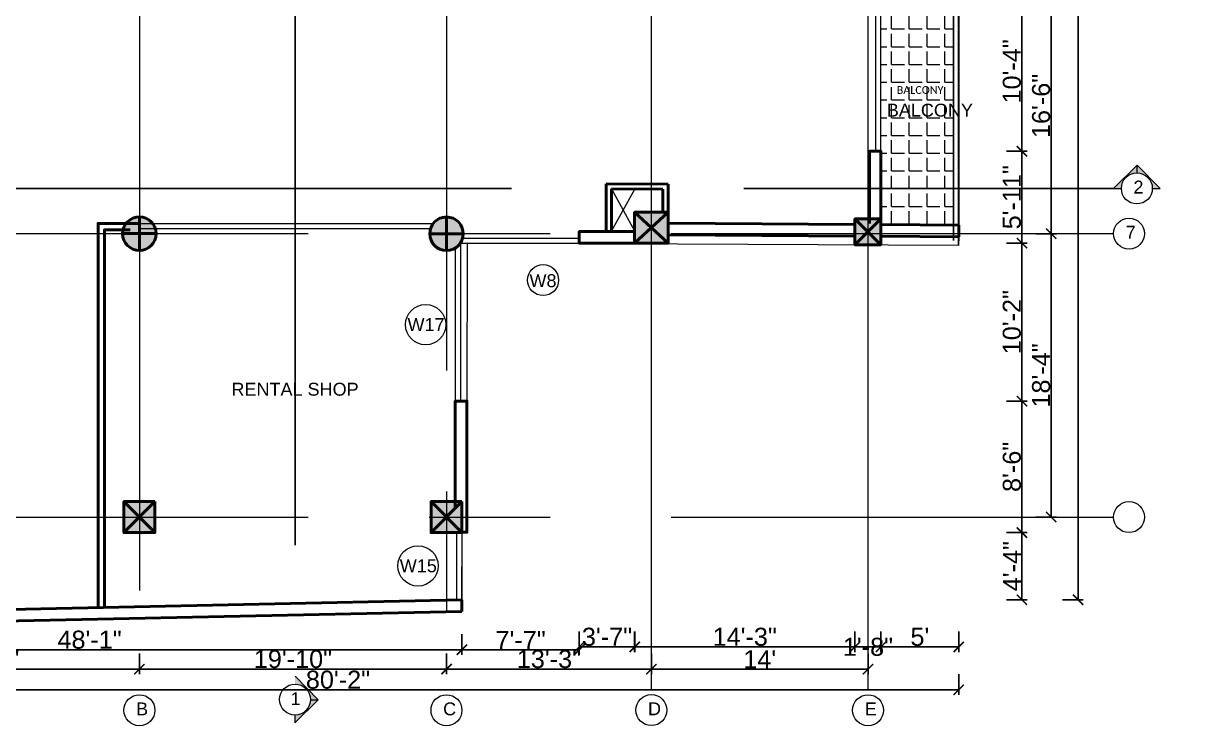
# Model space of a CAD drawing. Header units: inches. Extents: x 0 to 179512, y -43395 to -31716.
# Drawn here: x 169910 to 170812, y -38476 to -37932 of the extents above; entities that cross this region are included whole.
import ezdxf

# ---------------------------------------------------------------- set-up
doc = ezdxf.new("R2010")
doc.units = ezdxf.units.IN
doc.header["$LTSCALE"] = 10
doc.header["$MEASUREMENT"] = 0
for name, pattern in [('ACAD_ISO04W100', [30, 24, -3, 0, -3]), ('CENTER2', [1.125, 0.75, -0.125, 0.125, -0.125]), ('DASHED', [0.75, 0.5, -0.25])]:
    doc.linetypes.add(name, pattern=pattern)
doc.layers.get('Defpoints').update_dxf_attribs({"color": 215})
doc.layers.add('Balcony base', color=70, linetype='Continuous')
for name, color, linetype, lineweight in [('colum', 2, 'Continuous', 40), ('door', 4, 'Continuous', 25), ('DUCT', 6, 'Continuous', 40), ('Grid name', 4, 'Continuous', 0), ('hatch', 95, 'Continuous', 0), ('NEW LETTERING', 3, 'Continuous', 0), ('OL_AR_Center line', 253, 'CENTER2', 13), ('OL_AR_SYMBOL', 1, 'Continuous', 5), ('OL_AR_Text', 140, 'Continuous', 5), ('OL_AR_WALL', 255, 'Continuous', 40), ('section cut', 7, 'ACAD_ISO04W100', 25), ('window', 6, 'Continuous', 9)]:
    doc.layers.add(name, color=color, linetype=linetype, lineweight=lineweight)
doc.styles.add('1-16 Annotative Text', font='calibri.ttf', dxfattribs={"height": 0.0625})
doc.styles.add('arial', font='arial.ttf')
doc.styles.get("Standard").update_dxf_attribs({"font": 'arial.ttf'})
doc.dimstyles.new('1-16 Annotative Dimension', dxfattribs={"dimtxt": 0.0625, "dimasz": 0.0625, "dimexe": 0.125, "dimexo": 0, "dimgap": 0.03125, "dimtad": 1, "dimdec": 0, "dimzin": 0, "dimdsep": 46, "dimlunit": 4, "dimtxsty": '1-16 Annotative Text', "dimblk": 'ARCHTICK', "dimcen": 0.09, "dimdle": 0.125, "dimadec": 0, "dimazin": 0, "dimtfac": 1, "dimtdec": 0, "dimtix": 1, "dimtofl": 0, "dimtmove": 2, "dimatfit": 3, "dimfxl": 0.125, "dimfxlon": 1, "dimtolj": 1, "dimtzin": 0, "dimarcsym": 1})
doc.dimstyles.new('Dim_OLA', dxfattribs={"dimscale": 2, "dimtxt": 7, "dimasz": 4, "dimexe": 2, "dimexo": 0.5, "dimgap": 0.3, "dimtad": 1, "dimdec": 0, "dimzin": 0, "dimdsep": 46, "dimlunit": 3, "dimtxsty": 'arial', "dimblk": 'ARCHTICK', "dimcen": 0.05, "dimadec": 0, "dimazin": 0, "dimtfac": 1, "dimtdec": 0, "dimtix": 1, "dimtmove": 2, "dimatfit": 3, "dimldrblk": 'DOT', "dimfxl": 6, "dimfxlon": 1, "dimtolj": 1, "dimtzin": 0, "dimarcsym": 0})

# ---------------------------------------------------------------- blocks, each defined once
blk = doc.blocks.new('_ArchTick')
at = {"color": 0, "linetype": 'ByBlock', "const_width": 0.15}
blk.add_lwpolyline([(-0.5, -0.5), (0.5, 0.5)], dxfattribs=at)
blk = doc.blocks.new('*D434')
at = {"layer": 'Defpoints', "color": 0, "transparency": 16777216}
for p in [(170237.62, -38094.97), (170706.22, -38094.97), (170237.62, -38314.57)]:
    blk.add_point(p, dxfattribs=at)
at = {"layer": 'OL_AR_Text', "color": 0, "lineweight": -2, "transparency": 16777216}
for p, q in [((170694.22, -38094.97), (170710.22, -38094.97)), ((170706.22, -38314.57), (170706.22, -38094.97)), ((170694.22, -38314.57), (170710.22, -38314.57))]:
    blk.add_line(p, q, dxfattribs=at)
at = {"layer": 'OL_AR_Text', "color": 0, "lineweight": -2, "transparency": 16777216, "xscale": 8, "yscale": 8, "zscale": 8}
for p, rotation in [((170706.22, -38094.97), 90), ((170706.22, -38314.57), 270)]:
    blk.add_blockref('_ArchTick', p, dxfattribs=dict(at, rotation=rotation))
at = {"layer": 'OL_AR_Text', "color": 0, "transparency": 16777216, "insert": (170698.47, -38204.77), "char_height": 14, "attachment_point": 5, "rotation": 90, "style": 'arial'}
blk.add_mtext('\\A1;18\'-4"', dxfattribs=at)
blk = doc.blocks.new('_Dot')
at = {"color": 0, "linetype": 'ByBlock', "lineweight": -2}
blk.add_line((-0.5, 0), (-1, 0), dxfattribs=at)
at = {"color": 0, "linetype": 'ByBlock', "const_width": 0.5}
blk.add_lwpolyline([(-0.25, 0, 1), (0.25, 0, 1)], format="xyb", close=True, dxfattribs=at)
blk = doc.blocks.new('*D435')
at = {"layer": 'Defpoints', "color": 0, "transparency": 16777216}
for p in [(170564.3, -37896.79), (170706.22, -37896.79), (170237.62, -38094.97)]:
    blk.add_point(p, dxfattribs=at)
at = {"layer": 'OL_AR_Text', "color": 0, "lineweight": -2, "transparency": 16777216}
for p, q in [((170694.22, -37896.79), (170710.22, -37896.79)), ((170706.22, -38094.97), (170706.22, -37896.79)), ((170694.22, -38094.97), (170710.22, -38094.97))]:
    blk.add_line(p, q, dxfattribs=at)
at = {"layer": 'OL_AR_Text', "color": 0, "lineweight": -2, "transparency": 16777216, "xscale": 8, "yscale": 8, "zscale": 8}
for p, rotation in [((170706.22, -37896.79), 90), ((170706.22, -38094.97), 270)]:
    blk.add_blockref('_ArchTick', p, dxfattribs=dict(at, rotation=rotation))
at = {"layer": 'OL_AR_Text', "color": 0, "transparency": 16777216, "insert": (170698.47, -37995.88), "char_height": 14, "attachment_point": 5, "rotation": 90, "style": 'arial'}
blk.add_mtext('\\A1;16\'-6"', dxfattribs=at)
blk = doc.blocks.new('*D446')
at = {"layer": 'Defpoints', "color": 0, "transparency": 16777216}
for p in [(169763.77, -38314.57), (169999.66, -38314.5), (169999.66, -38432.41)]:
    blk.add_point(p, dxfattribs=at)
at = {"layer": 'OL_AR_Text', "color": 0, "lineweight": -2, "transparency": 16777216}
for p, q in [((169763.77, -38420.41), (169763.77, -38436.41)), ((169999.66, -38420.41), (169999.66, -38436.41)), ((169763.77, -38432.41), (169999.66, -38432.41))]:
    blk.add_line(p, q, dxfattribs=at)
at = {"layer": 'OL_AR_Text', "color": 0, "lineweight": -2, "transparency": 16777216, "xscale": 8, "yscale": 8, "zscale": 8, "rotation": 180}
blk.add_blockref('_ArchTick', (169763.77, -38432.41), dxfattribs=at)
at = {"layer": 'OL_AR_Text', "color": 0, "lineweight": -2, "transparency": 16777216, "xscale": 8, "yscale": 8, "zscale": 8}
blk.add_blockref('_ArchTick', (169999.66, -38432.41), dxfattribs=at)
at = {"layer": 'OL_AR_Text', "color": 0, "transparency": 16777216, "insert": (169881.71, -38424.66), "char_height": 14, "attachment_point": 5, "style": 'arial'}
blk.add_mtext('\\A1;19\'-8"', dxfattribs=at)
blk = doc.blocks.new('*D447')
at = {"layer": 'Defpoints', "color": 0, "transparency": 16777216}
for p in [(169999.66, -38314.5), (170237.62, -38314.57), (170237.62, -38432.41)]:
    blk.add_point(p, dxfattribs=at)
at = {"layer": 'OL_AR_Text', "color": 0, "lineweight": -2, "transparency": 16777216}
for p, q in [((169999.66, -38420.41), (169999.66, -38436.41)), ((170237.62, -38420.41), (170237.62, -38436.41)), ((169999.66, -38432.41), (170237.62, -38432.41))]:
    blk.add_line(p, q, dxfattribs=at)
at = {"layer": 'OL_AR_Text', "color": 0, "lineweight": -2, "transparency": 16777216, "xscale": 8, "yscale": 8, "zscale": 8, "rotation": 180}
blk.add_blockref('_ArchTick', (169999.66, -38432.41), dxfattribs=at)
at = {"layer": 'OL_AR_Text', "color": 0, "lineweight": -2, "transparency": 16777216, "xscale": 8, "yscale": 8, "zscale": 8}
blk.add_blockref('_ArchTick', (170237.62, -38432.41), dxfattribs=at)
at = {"layer": 'OL_AR_Text', "color": 0, "transparency": 16777216, "insert": (170118.64, -38424.66), "char_height": 14, "attachment_point": 5, "style": 'arial'}
blk.add_mtext('\\A1;19\'-10"', dxfattribs=at)
blk = doc.blocks.new('*D448')
at = {"layer": 'Defpoints', "color": 0, "transparency": 16777216}
for p in [(170396.39, -38090.34), (170237.62, -38314.57), (170396.39, -38432.41)]:
    blk.add_point(p, dxfattribs=at)
at = {"layer": 'OL_AR_Text', "color": 0, "lineweight": -2, "transparency": 16777216}
for p, q in [((170237.62, -38420.41), (170237.62, -38436.41)), ((170396.39, -38420.41), (170396.39, -38436.41)), ((170237.62, -38432.41), (170396.39, -38432.41))]:
    blk.add_line(p, q, dxfattribs=at)
at = {"layer": 'OL_AR_Text', "color": 0, "lineweight": -2, "transparency": 16777216, "xscale": 8, "yscale": 8, "zscale": 8, "rotation": 180}
blk.add_blockref('_ArchTick', (170237.62, -38432.41), dxfattribs=at)
at = {"layer": 'OL_AR_Text', "color": 0, "lineweight": -2, "transparency": 16777216, "xscale": 8, "yscale": 8, "zscale": 8}
blk.add_blockref('_ArchTick', (170396.39, -38432.41), dxfattribs=at)
at = {"layer": 'OL_AR_Text', "color": 0, "transparency": 16777216, "insert": (170317, -38424.65), "char_height": 14, "attachment_point": 5, "style": 'arial'}
blk.add_mtext('\\A1;13\'-3"', dxfattribs=at)
blk = doc.blocks.new('*D449')
at = {"layer": 'Defpoints', "color": 0, "transparency": 16777216}
for p in [(170396.39, -38090.34), (170564.3, -38093.68), (170564.3, -38432.41)]:
    blk.add_point(p, dxfattribs=at)
at = {"layer": 'OL_AR_Text', "color": 0, "lineweight": -2, "transparency": 16777216}
for p, q in [((170396.39, -38420.41), (170396.39, -38436.41)), ((170564.3, -38420.41), (170564.3, -38436.41)), ((170396.39, -38432.41), (170564.3, -38432.41))]:
    blk.add_line(p, q, dxfattribs=at)
at = {"layer": 'OL_AR_Text', "color": 0, "lineweight": -2, "transparency": 16777216, "xscale": 8, "yscale": 8, "zscale": 8, "rotation": 180}
blk.add_blockref('_ArchTick', (170396.39, -38432.41), dxfattribs=at)
at = {"layer": 'OL_AR_Text', "color": 0, "lineweight": -2, "transparency": 16777216, "xscale": 8, "yscale": 8, "zscale": 8}
blk.add_blockref('_ArchTick', (170564.3, -38432.41), dxfattribs=at)
at = {"layer": 'OL_AR_Text', "color": 0, "transparency": 16777216, "insert": (170480.34, -38424.78), "char_height": 14, "attachment_point": 5, "style": 'arial'}
blk.add_mtext("\\A1;14'", dxfattribs=at)
blk = doc.blocks.new('*D468')
at = {"layer": 'Defpoints', "color": 0, "transparency": 16777216}
for p in [(170249.57, -38387.64), (169672.5, -38400), (170249.57, -38417.41)]:
    blk.add_point(p, dxfattribs=at)
at = {"layer": 'OL_AR_Text', "color": 0, "lineweight": -2, "transparency": 16777216}
for p, q in [((169672.5, -38405.41), (169672.5, -38421.41)), ((170249.57, -38405.41), (170249.57, -38421.41)), ((169672.5, -38417.41), (170249.57, -38417.41))]:
    blk.add_line(p, q, dxfattribs=at)
at = {"layer": 'OL_AR_Text', "color": 0, "lineweight": -2, "transparency": 16777216, "xscale": 8, "yscale": 8, "zscale": 8, "rotation": 180}
blk.add_blockref('_ArchTick', (169672.5, -38417.41), dxfattribs=at)
at = {"layer": 'OL_AR_Text', "color": 0, "lineweight": -2, "transparency": 16777216, "xscale": 8, "yscale": 8, "zscale": 8}
blk.add_blockref('_ArchTick', (170249.57, -38417.41), dxfattribs=at)
at = {"layer": 'OL_AR_Text', "color": 0, "transparency": 16777216, "insert": (169961.03, -38409.66), "char_height": 14, "attachment_point": 5, "style": 'arial'}
blk.add_mtext('\\A1;48\'-1"', dxfattribs=at)
blk = doc.blocks.new('*D469')
at = {"layer": 'Defpoints', "color": 0, "transparency": 16777216}
for p in [(170340.53, -38102.34), (170249.57, -38387.64), (170340.53, -38417.41)]:
    blk.add_point(p, dxfattribs=at)
at = {"layer": 'OL_AR_Text', "color": 0, "lineweight": -2, "transparency": 16777216}
for p, q in [((170249.57, -38405.41), (170249.57, -38421.41)), ((170340.53, -38405.41), (170340.53, -38421.41)), ((170249.57, -38417.41), (170340.53, -38417.41))]:
    blk.add_line(p, q, dxfattribs=at)
at = {"layer": 'OL_AR_Text', "color": 0, "lineweight": -2, "transparency": 16777216, "xscale": 8, "yscale": 8, "zscale": 8, "rotation": 180}
blk.add_blockref('_ArchTick', (170249.57, -38417.41), dxfattribs=at)
at = {"layer": 'OL_AR_Text', "color": 0, "lineweight": -2, "transparency": 16777216, "xscale": 8, "yscale": 8, "zscale": 8}
blk.add_blockref('_ArchTick', (170340.53, -38417.41), dxfattribs=at)
at = {"layer": 'OL_AR_Text', "color": 0, "transparency": 16777216, "insert": (170295.05, -38409.81), "char_height": 14, "attachment_point": 5, "style": 'arial'}
blk.add_mtext('\\A1;7\'-7"', dxfattribs=at)
blk = doc.blocks.new('*D470')
at = {"layer": 'Defpoints', "color": 0, "transparency": 16777216}
for p in [(170340.53, -38093.47), (170383.51, -38093.47), (170383.51, -38415.18)]:
    blk.add_point(p, dxfattribs=at)
at = {"layer": 'OL_AR_Text', "color": 0, "lineweight": -2, "transparency": 16777216}
for p, q in [((170340.53, -38403.18), (170340.53, -38419.18)), ((170383.51, -38403.18), (170383.51, -38419.18)), ((170340.53, -38415.18), (170383.51, -38415.18))]:
    blk.add_line(p, q, dxfattribs=at)
at = {"layer": 'OL_AR_Text', "color": 0, "lineweight": -2, "transparency": 16777216, "xscale": 8, "yscale": 8, "zscale": 8, "rotation": 180}
blk.add_blockref('_ArchTick', (170340.53, -38415.18), dxfattribs=at)
at = {"layer": 'OL_AR_Text', "color": 0, "lineweight": -2, "transparency": 16777216, "xscale": 8, "yscale": 8, "zscale": 8}
blk.add_blockref('_ArchTick', (170383.51, -38415.18), dxfattribs=at)
at = {"layer": 'OL_AR_Text', "color": 0, "transparency": 16777216, "insert": (170362.02, -38407.42), "char_height": 14, "attachment_point": 5, "style": 'arial'}
blk.add_mtext('\\A1;3\'-7"', dxfattribs=at)
blk = doc.blocks.new('*D471')
at = {"layer": 'Defpoints', "color": 0, "transparency": 16777216}
for p in [(170383.39, -38086.7), (170554.09, -38093.47), (170554.09, -38415.18)]:
    blk.add_point(p, dxfattribs=at)
at = {"layer": 'OL_AR_Text', "color": 0, "lineweight": -2, "transparency": 16777216}
for p, q in [((170383.39, -38403.18), (170383.39, -38419.18)), ((170554.09, -38403.18), (170554.09, -38419.18)), ((170383.39, -38415.18), (170554.09, -38415.18))]:
    blk.add_line(p, q, dxfattribs=at)
at = {"layer": 'OL_AR_Text', "color": 0, "lineweight": -2, "transparency": 16777216, "xscale": 8, "yscale": 8, "zscale": 8, "rotation": 180}
blk.add_blockref('_ArchTick', (170383.39, -38415.18), dxfattribs=at)
at = {"layer": 'OL_AR_Text', "color": 0, "lineweight": -2, "transparency": 16777216, "xscale": 8, "yscale": 8, "zscale": 8}
blk.add_blockref('_ArchTick', (170554.09, -38415.18), dxfattribs=at)
at = {"layer": 'OL_AR_Text', "color": 0, "transparency": 16777216, "insert": (170468.74, -38407.42), "char_height": 14, "attachment_point": 5, "style": 'arial'}
blk.add_mtext('\\A1;14\'-3"', dxfattribs=at)
blk = doc.blocks.new('*D472')
at = {"layer": 'Defpoints', "color": 0, "transparency": 16777216}
for p in [(170554.09, -38098.24), (170574.3, -38101.68), (170574.3, -38415.18)]:
    blk.add_point(p, dxfattribs=at)
at = {"layer": 'OL_AR_Text', "color": 0, "lineweight": -2, "transparency": 16777216}
for p, q in [((170554.09, -38403.18), (170554.09, -38419.18)), ((170574.3, -38403.18), (170574.3, -38419.18)), ((170554.09, -38415.18), (170574.3, -38415.18))]:
    blk.add_line(p, q, dxfattribs=at)
at = {"layer": 'OL_AR_Text', "color": 0, "lineweight": -2, "transparency": 16777216, "xscale": 8, "yscale": 8, "zscale": 8, "rotation": 180}
blk.add_blockref('_ArchTick', (170554.09, -38415.18), dxfattribs=at)
at = {"layer": 'OL_AR_Text', "color": 0, "lineweight": -2, "transparency": 16777216, "xscale": 8, "yscale": 8, "zscale": 8}
blk.add_blockref('_ArchTick', (170574.3, -38415.18), dxfattribs=at)
at = {"layer": 'OL_AR_Text', "color": 0, "transparency": 16777216, "insert": (170564.2, -38415.18), "char_height": 14, "attachment_point": 5, "style": 'arial'}
blk.add_mtext('\\A1;1\'-8"', dxfattribs=at)
blk = doc.blocks.new('*D473')
at = {"layer": 'Defpoints', "color": 0, "transparency": 16777216}
for p in [(170574.3, -38094.68), (170634.58, -38095.17), (170634.58, -38415.18)]:
    blk.add_point(p, dxfattribs=at)
at = {"layer": 'OL_AR_Text', "color": 0, "lineweight": -2, "transparency": 16777216}
for p, q in [((170574.3, -38403.18), (170574.3, -38419.18)), ((170634.58, -38403.18), (170634.58, -38419.18)), ((170574.3, -38415.18), (170634.58, -38415.18))]:
    blk.add_line(p, q, dxfattribs=at)
at = {"layer": 'OL_AR_Text', "color": 0, "lineweight": -2, "transparency": 16777216, "xscale": 8, "yscale": 8, "zscale": 8, "rotation": 180}
blk.add_blockref('_ArchTick', (170574.3, -38415.18), dxfattribs=at)
at = {"layer": 'OL_AR_Text', "color": 0, "lineweight": -2, "transparency": 16777216, "xscale": 8, "yscale": 8, "zscale": 8}
blk.add_blockref('_ArchTick', (170634.58, -38415.18), dxfattribs=at)
at = {"layer": 'OL_AR_Text', "color": 0, "transparency": 16777216, "insert": (170604.44, -38407.46), "char_height": 14, "attachment_point": 5, "style": 'arial'}
blk.add_mtext("\\A1;5'", dxfattribs=at)
blk = doc.blocks.new('*D474')
at = {"layer": 'Defpoints', "color": 0, "transparency": 16777216}
for p in [(169672.5, -38417.41), (170634.58, -38417.41), (170634.58, -38448.41)]:
    blk.add_point(p, dxfattribs=at)
at = {"layer": 'OL_AR_Text', "color": 0, "lineweight": -2, "transparency": 16777216}
for p, q in [((169672.5, -38436.41), (169672.5, -38452.41)), ((170634.58, -38436.41), (170634.58, -38452.41)), ((169672.5, -38448.41), (170634.58, -38448.41))]:
    blk.add_line(p, q, dxfattribs=at)
at = {"layer": 'OL_AR_Text', "color": 0, "lineweight": -2, "transparency": 16777216, "xscale": 8, "yscale": 8, "zscale": 8, "rotation": 180}
blk.add_blockref('_ArchTick', (169672.5, -38448.41), dxfattribs=at)
at = {"layer": 'OL_AR_Text', "color": 0, "lineweight": -2, "transparency": 16777216, "xscale": 8, "yscale": 8, "zscale": 8}
blk.add_blockref('_ArchTick', (170634.58, -38448.41), dxfattribs=at)
at = {"layer": 'OL_AR_Text', "color": 0, "transparency": 16777216, "insert": (170153.54, -38440.66), "char_height": 14, "attachment_point": 5, "style": 'arial'}
blk.add_mtext('\\A1;80\'-2"', dxfattribs=at)
blk = doc.blocks.new('*D1078')
at = {"layer": 'Defpoints', "color": 0, "transparency": 16777216}
for p in [(0, -38065.47), (174046, -38065.47), (174041.94, -38103.01)]:
    blk.add_point(p, dxfattribs=at)
at = {"layer": 'door', "color": 0, "lineweight": -2, "transparency": 16777216}
for p, q in [((174046, -38115.01), (174046, -38053.47)), ((174034, -38065.47), (174058, -38065.47)), ((174041.94, -38103.01), (174058, -38103.01))]:
    blk.add_line(p, q, dxfattribs=at)
at = {"layer": 'door', "color": 0, "lineweight": -2, "transparency": 16777216, "xscale": 6, "yscale": 6, "zscale": 6}
for p, rotation in [((174046, -38065.47), 90), ((174046, -38103.01), 270)]:
    blk.add_blockref('_ArchTick', p, dxfattribs=dict(at, rotation=rotation))
at = {"layer": 'door', "color": 0, "transparency": 16777216, "insert": (174039.93, -38084.24), "char_height": 6, "attachment_point": 5, "rotation": 90, "style": '1-16 Annotative Text'}
blk.add_mtext('\\A1;3\'-2"', dxfattribs=at)
blk = doc.blocks.new('*D510')
at = {"layer": 'Defpoints', "color": 0, "transparency": 16777216}
for p in [(170245.4, -38326.57), (170683.52, -38326.57), (170245.4, -38378.63)]:
    blk.add_point(p, dxfattribs=at)
at = {"layer": 'OL_AR_Text', "color": 0, "lineweight": -2, "transparency": 16777216}
for p, q in [((170671.52, -38326.57), (170687.52, -38326.57)), ((170683.52, -38378.63), (170683.52, -38326.57)), ((170671.52, -38378.63), (170687.52, -38378.63))]:
    blk.add_line(p, q, dxfattribs=at)
at = {"layer": 'OL_AR_Text', "color": 0, "lineweight": -2, "transparency": 16777216, "xscale": 8, "yscale": 8, "zscale": 8}
for p, rotation in [((170683.52, -38326.57), 90), ((170683.52, -38378.63), 270)]:
    blk.add_blockref('_ArchTick', p, dxfattribs=dict(at, rotation=rotation))
at = {"layer": 'OL_AR_Text', "color": 0, "transparency": 16777216, "insert": (170675.92, -38352.6), "char_height": 14, "attachment_point": 5, "rotation": 90, "style": 'arial'}
blk.add_mtext('\\A1;4\'-4"', dxfattribs=at)
blk = doc.blocks.new('*D511')
at = {"layer": 'Defpoints', "color": 0, "transparency": 16777216}
for p in [(170253.4, -38224.7), (170683.52, -38224.7), (170245.4, -38326.57)]:
    blk.add_point(p, dxfattribs=at)
at = {"layer": 'OL_AR_Text', "color": 0, "lineweight": -2, "transparency": 16777216}
for p, q in [((170671.52, -38224.7), (170687.52, -38224.7)), ((170683.52, -38326.57), (170683.52, -38224.7)), ((170671.52, -38326.57), (170687.52, -38326.57))]:
    blk.add_line(p, q, dxfattribs=at)
at = {"layer": 'OL_AR_Text', "color": 0, "lineweight": -2, "transparency": 16777216, "xscale": 8, "yscale": 8, "zscale": 8}
for p, rotation in [((170683.52, -38224.7), 90), ((170683.52, -38326.57), 270)]:
    blk.add_blockref('_ArchTick', p, dxfattribs=dict(at, rotation=rotation))
at = {"layer": 'OL_AR_Text', "color": 0, "transparency": 16777216, "insert": (170675.77, -38275.63), "char_height": 14, "attachment_point": 5, "rotation": 90, "style": 'arial'}
blk.add_mtext('\\A1;8\'-6"', dxfattribs=at)
blk = doc.blocks.new('*D512')
at = {"layer": 'Defpoints', "color": 0, "transparency": 16777216}
for p in [(170248.4, -38102.23), (170683.52, -38102.23), (170253.4, -38224.7)]:
    blk.add_point(p, dxfattribs=at)
at = {"layer": 'OL_AR_Text', "color": 0, "lineweight": -2, "transparency": 16777216}
for p, q in [((170671.52, -38102.23), (170687.52, -38102.23)), ((170683.52, -38224.7), (170683.52, -38102.23)), ((170671.52, -38224.7), (170687.52, -38224.7))]:
    blk.add_line(p, q, dxfattribs=at)
at = {"layer": 'OL_AR_Text', "color": 0, "lineweight": -2, "transparency": 16777216, "xscale": 8, "yscale": 8, "zscale": 8}
for p, rotation in [((170683.52, -38102.23), 90), ((170683.52, -38224.7), 270)]:
    blk.add_blockref('_ArchTick', p, dxfattribs=dict(at, rotation=rotation))
at = {"layer": 'OL_AR_Text', "color": 0, "transparency": 16777216, "insert": (170675.77, -38163.46), "char_height": 14, "attachment_point": 5, "rotation": 90, "style": 'arial'}
blk.add_mtext('\\A1;10\'-2"', dxfattribs=at)
blk = doc.blocks.new('*D513')
at = {"layer": 'Defpoints', "color": 0, "transparency": 16777216}
for p in [(170574.3, -37907.13), (170683.52, -37907.13), (170574.3, -38031.07)]:
    blk.add_point(p, dxfattribs=at)
at = {"layer": 'OL_AR_Text', "color": 0, "lineweight": -2, "transparency": 16777216}
for p, q in [((170671.52, -37907.13), (170687.52, -37907.13)), ((170683.52, -38031.07), (170683.52, -37907.13)), ((170671.52, -38031.07), (170687.52, -38031.07))]:
    blk.add_line(p, q, dxfattribs=at)
at = {"layer": 'OL_AR_Text', "color": 0, "lineweight": -2, "transparency": 16777216, "xscale": 8, "yscale": 8, "zscale": 8}
for p, rotation in [((170683.52, -37907.13), 90), ((170683.52, -38031.07), 270)]:
    blk.add_blockref('_ArchTick', p, dxfattribs=dict(at, rotation=rotation))
at = {"layer": 'OL_AR_Text', "color": 0, "transparency": 16777216, "insert": (170675.77, -37969.1), "char_height": 14, "attachment_point": 5, "rotation": 90, "style": 'arial'}
blk.add_mtext('\\A1;10\'-4"', dxfattribs=at)
blk = doc.blocks.new('*D521')
at = {"layer": 'Defpoints', "color": 0, "transparency": 16777216}
for p in [(170683.52, -37142.84), (170727.02, -37142.84), (170683.52, -38378.63)]:
    blk.add_point(p, dxfattribs=at)
at = {"layer": 'OL_AR_Text', "color": 0, "lineweight": -2, "transparency": 16777216}
for p, q in [((170715.02, -37142.84), (170731.02, -37142.84)), ((170727.02, -38378.63), (170727.02, -37142.84)), ((170715.02, -38378.63), (170731.02, -38378.63))]:
    blk.add_line(p, q, dxfattribs=at)
at = {"layer": 'OL_AR_Text', "color": 0, "lineweight": -2, "transparency": 16777216, "xscale": 8, "yscale": 8, "zscale": 8}
for p, rotation in [((170727.02, -37142.84), 90), ((170727.02, -38378.63), 270)]:
    blk.add_blockref('_ArchTick', p, dxfattribs=dict(at, rotation=rotation))
at = {"layer": 'OL_AR_Text', "color": 0, "transparency": 16777216, "insert": (170719.26, -37760.74), "char_height": 14, "attachment_point": 5, "rotation": 90, "style": 'arial'}
blk.add_mtext("\\A1;103'", dxfattribs=at)
blk = doc.blocks.new('*D559')
at = {"layer": 'Defpoints', "color": 0, "transparency": 16777216}
for p in [(170683.52, -38031.07), (170683.52, -38031.07), (170683.52, -38102.23)]:
    blk.add_point(p, dxfattribs=at)
at = {"layer": 'OL_AR_Text', "color": 0, "lineweight": -2, "transparency": 16777216}
for p, q in [((170683.52, -38031.07), (170687.52, -38031.07)), ((170683.52, -38102.23), (170683.52, -38031.07)), ((170683.52, -38102.23), (170687.52, -38102.23))]:
    blk.add_line(p, q, dxfattribs=at)
at = {"layer": 'OL_AR_Text', "color": 0, "lineweight": -2, "transparency": 16777216, "xscale": 8, "yscale": 8, "zscale": 8}
for p, rotation in [((170683.52, -38031.07), 90), ((170683.52, -38102.23), 270)]:
    blk.add_blockref('_ArchTick', p, dxfattribs=dict(at, rotation=rotation))
at = {"layer": 'OL_AR_Text', "color": 0, "transparency": 16777216, "insert": (170675.77, -38066.65), "char_height": 14, "attachment_point": 5, "rotation": 90, "style": 'arial'}
blk.add_mtext('\\A1;5\'-11"', dxfattribs=at)

msp = doc.modelspace()

# ---------------------------------------------------------------- hatches: boundary and pattern name
at = {"layer": 'Grid name'}
h = msp.add_hatch(color=256, dxfattribs=at)
h.dxf.hatch_style = 1
h.paths.add_polyline_path([(170772.83, -38041.83), (170754.48, -38059.83), (170760.48, -38059.85, -0.420556), (170772.71, -38047.83)])
h.paths.add_polyline_path([(170772.83, -38041.83), (170772.71, -38047.83, -0.40853), (170784.48, -38059.83, -0.0027), (170784.48, -38059.96), (170790.48, -38059.98)])
h = msp.add_hatch(color=256, dxfattribs=at)
h.dxf.hatch_style = 1
h.paths.add_polyline_path([(170138.26, -38456.33), (170120.26, -38437.98), (170120.24, -38443.98, -0.420556), (170132.26, -38456.22)])
h.paths.add_polyline_path([(170138.26, -38456.33), (170132.26, -38456.22, -0.40853), (170120.26, -38467.98, -0.0027), (170120.13, -38467.98), (170120.11, -38473.98)])
at = {"layer": 'hatch', "transparency": 33554536}
h = msp.add_hatch(dxfattribs=at)
h.set_pattern_fill('AR-CONC', color=256, angle=360)
h.set_pattern_definition([(50, (8852.1786, -122.4073), (7.17260183, -0.62752135), [0.75, -8.25]), (355, (8852.1786, -122.407), (-1.38751334, 7.52192134), [0.6, -6.6]), (100.4514445, (8852.776, -122.4596), (5.78508847, 6.8943999), [0.63740192, -7.01142112]), (46.1842, (8852.179, -120.407), (10.6724133, -1.6551928), [1.125, -12.375]), (96.6356355, (8853.068, -120.545), (9.34661946, 9.741186), [0.9561034, -10.5171376]), (351.184164, (8852.179, -120.407), (9.34661945, 9.741186), [0.9, -9.9]), (21, (8853.1786, -120.9073), (5.96907052, -4.0261889), [0.75, -8.25]), (326, (8853.1786, -120.907), (2.43315332, 7.25150045), [0.6, -6.6]), (71.4514447, (8853.676, -121.243), (8.40222377, 3.22531153), [0.6374019, -7.01142112]), (37.5, (8852.1786, -122.4073), (0.121598553, 3.32893854), [0, -6.52, 0, -6.7, 0, -6.625]), (7.5, (8852.1786, -122.4073), (2.630695374, 3.94411712), [0, -3.82, 0, -6.37, 0, -2.525]), (327.5, (8849.9486, -122.4073), (5.33822436, -0.225548717), [0, -2.5, 0, -7.8, 0, -10.35]), (317.5, (8848.9486, -122.4073), (5.8318617, 1.00104982), [0, -3.25, 0, -5.18, 0, -7.35])])
h.paths.add_polyline_path([(170271.62, -37142.84), (170249.62, -37142.84), (170260.62, -37153.84)])
h.paths.add_polyline_path([(170260.62, -37153.84), (170249.62, -37142.84), (170249.62, -37164.84)])
h.paths.add_polyline_path([(170260.62, -37153.84), (170249.62, -37164.84), (170271.62, -37164.84)])
h.paths.add_polyline_path([(170271.62, -37142.84), (170260.62, -37153.84), (170271.62, -37164.84)])
h.paths.add_polyline_path([(170431.18, -37142.84), (170409.18, -37142.84), (170420.18, -37153.84)])
h.paths.add_polyline_path([(170409.18, -37142.84), (170409.18, -37164.84), (170420.18, -37153.84)])
h.paths.add_polyline_path([(170420.18, -37153.84), (170409.18, -37164.84), (170431.18, -37164.84)])
h.paths.add_polyline_path([(170431.18, -37142.84), (170420.18, -37153.84), (170431.18, -37164.84)])
h.paths.add_polyline_path([(170434.15, -37349.84), (170423.15, -37338.84), (170423.15, -37360.84)])
h.paths.add_polyline_path([(170445.15, -37338.84), (170423.15, -37338.84), (170434.15, -37349.84)])
h.paths.add_polyline_path([(170445.15, -37338.84), (170434.15, -37349.84), (170445.15, -37360.84)])
h.paths.add_polyline_path([(170434.15, -37349.84), (170423.15, -37360.84), (170445.15, -37360.84)])
h.paths.add_polyline_path([(170271.62, -37338.84), (170249.62, -37338.84), (170260.62, -37349.84)])
h.paths.add_polyline_path([(170249.62, -37338.84), (170249.62, -37360.84), (170260.62, -37349.84)])
h.paths.add_polyline_path([(170260.62, -37349.84), (170249.62, -37360.84), (170271.62, -37360.84)])
h.paths.add_polyline_path([(170271.62, -37338.84), (170260.62, -37349.84), (170271.62, -37360.84)])
h.paths.add_polyline_path([(170271.62, -37534.78), (170249.62, -37534.78), (170260.62, -37545.78)])
h.paths.add_polyline_path([(170271.62, -37534.78), (170260.62, -37545.78), (170271.62, -37556.78)])
h.paths.add_polyline_path([(170249.62, -37534.78), (170249.62, -37556.78), (170260.62, -37545.78)])
h.paths.add_polyline_path([(170260.62, -37545.78), (170249.62, -37556.78), (170271.62, -37556.78)])
h.paths.add_polyline_path([(170469.09, -37534.84), (170447.09, -37534.84), (170458.09, -37545.84)])
h.paths.add_polyline_path([(170447.09, -37534.84), (170447.09, -37556.84), (170458.09, -37545.84)])
h.paths.add_polyline_path([(170458.09, -37545.84), (170447.09, -37556.84), (170469.09, -37556.84)])
h.paths.add_polyline_path([(170469.09, -37534.84), (170458.09, -37545.84), (170469.09, -37556.84)])
h.paths.add_polyline_path([(169763.67, -37737.84), (169751.67, -37725.84), (169751.67, -37749.84)])
h.paths.add_polyline_path([(169775.67, -37725.84), (169751.67, -37725.84), (169763.67, -37737.84)])
h.paths.add_polyline_path([(169775.67, -37725.84), (169763.67, -37737.84), (169775.67, -37749.84)])
h.paths.add_polyline_path([(169763.67, -37737.84), (169751.67, -37749.84), (169775.67, -37749.84)])
h.paths.add_polyline_path([(170009.74, -37727.84), (169989.74, -37727.84), (169999.74, -37737.84)])
h.paths.add_polyline_path([(169999.74, -37737.84), (169989.74, -37727.84), (169989.74, -37747.84)])
h.paths.add_polyline_path([(169999.74, -37737.84), (169989.74, -37747.84), (170009.74, -37747.84)])
h.paths.add_polyline_path([(170009.74, -37727.84), (169999.74, -37737.84), (170009.74, -37747.84)])
h.paths.add_polyline_path([(170260.62, -37711.98), (170249.62, -37700.98), (170249.62, -37722.98)])
h.paths.add_polyline_path([(170271.62, -37700.98), (170249.62, -37700.98), (170260.62, -37711.98)])
h.paths.add_polyline_path([(170271.62, -37700.98), (170260.62, -37711.98), (170271.62, -37722.98)])
h.paths.add_polyline_path([(170260.62, -37711.98), (170249.62, -37722.98), (170271.62, -37722.98)])
h.paths.add_polyline_path([(170249.67, -37725.79), (170225.67, -37725.79), (170237.67, -37737.79)])
h.paths.add_polyline_path([(170237.67, -37737.79), (170225.67, -37725.79), (170225.67, -37749.79)])
h.paths.add_polyline_path([(170237.67, -37737.79), (170225.67, -37749.79), (170249.67, -37749.79)])
h.paths.add_polyline_path([(170249.67, -37725.79), (170237.67, -37737.79), (170249.67, -37749.79)])
h.paths.add_polyline_path([(170406.43, -37727.84), (170386.43, -37727.84), (170396.43, -37737.84)])
h.paths.add_polyline_path([(170396.43, -37737.84), (170386.43, -37727.84), (170386.43, -37747.84)])
h.paths.add_polyline_path([(170396.43, -37737.84), (170386.43, -37747.84), (170406.43, -37747.84)])
h.paths.add_polyline_path([(170406.43, -37727.84), (170396.43, -37737.84), (170406.43, -37747.84)])
h.paths.add_polyline_path([(170466.34, -37700.98), (170444.34, -37700.98), (170455.34, -37711.98)])
h.paths.add_polyline_path([(170466.34, -37700.98), (170455.34, -37711.98), (170466.34, -37722.98)])
h.paths.add_polyline_path([(170455.34, -37711.98), (170444.34, -37722.98), (170466.34, -37722.98)])
h.paths.add_polyline_path([(170455.34, -37711.98), (170444.34, -37700.98), (170444.34, -37722.98)])
h.paths.add_polyline_path([(170574.3, -37727.84), (170554.3, -37727.84), (170564.3, -37737.84)])
h.paths.add_polyline_path([(170564.3, -37737.84), (170554.3, -37727.84), (170554.3, -37747.84)])
h.paths.add_polyline_path([(170564.3, -37737.84), (170554.3, -37747.84), (170574.3, -37747.84)])
h.paths.add_polyline_path([(170574.3, -37727.84), (170564.3, -37737.84), (170574.3, -37747.84)])
h.paths.add_polyline_path([(169775.67, -37884.79), (169751.67, -37884.79), (169763.67, -37896.79)])
h.paths.add_polyline_path([(169763.67, -37896.79), (169751.67, -37884.79), (169751.67, -37908.79)])
h.paths.add_polyline_path([(169763.67, -37896.79), (169751.67, -37908.79), (169775.67, -37908.79)])
h.paths.add_polyline_path([(169775.67, -37884.79), (169763.67, -37896.79), (169775.67, -37908.79)])
h.paths.add_polyline_path([(169999.66, -37881.79), (169999.66, -37896.79), (170014.66, -37896.79, 0.414214)])
h.paths.add_polyline_path([(169999.66, -37881.79, 0.414214), (169984.66, -37896.79), (169999.66, -37896.79)])
h.paths.add_polyline_path([(169999.66, -37896.79), (169984.66, -37896.79, 0.414214), (169999.66, -37911.79)])
h.paths.add_polyline_path([(170014.66, -37896.79), (169999.66, -37896.79), (169999.66, -37911.79, 0.414214)])
h.paths.add_polyline_path([(170237.62, -37885.79, 0.414214), (170226.62, -37896.79), (170237.62, -37896.79)])
h.paths.add_polyline_path([(170237.62, -37885.79), (170237.62, -37896.79), (170248.62, -37896.79, 0.414214)])
h.paths.add_polyline_path([(170248.62, -37896.79), (170237.62, -37896.79), (170237.62, -37907.79, 0.414214)])
h.paths.add_polyline_path([(170237.62, -37896.79), (170226.62, -37896.79, 0.414214), (170237.62, -37907.79)])
h.paths.add_polyline_path([(170407.39, -37885.79), (170385.39, -37885.79), (170396.39, -37896.79)])
h.paths.add_polyline_path([(170396.39, -37896.79), (170385.39, -37885.79), (170385.39, -37907.79)])
h.paths.add_polyline_path([(170407.39, -37885.79), (170396.39, -37896.79), (170407.39, -37907.79)])
h.paths.add_polyline_path([(170396.39, -37896.79), (170385.39, -37907.79), (170407.39, -37907.79)])
h.paths.add_polyline_path([(170574.3, -37886.79), (170554.3, -37886.79), (170564.3, -37896.79)])
h.paths.add_polyline_path([(170564.3, -37896.79), (170554.3, -37886.79), (170554.3, -37906.79)])
h.paths.add_polyline_path([(170564.3, -37896.79), (170554.3, -37906.79), (170574.3, -37906.79)])
h.paths.add_polyline_path([(170574.3, -37886.79), (170564.3, -37896.79), (170574.3, -37906.79)])
h.paths.add_polyline_path([(169775.67, -38082.97), (169751.67, -38082.97), (169763.67, -38094.97)])
h.paths.add_polyline_path([(169763.67, -38094.97), (169751.67, -38082.97), (169751.67, -38106.97)])
h.paths.add_polyline_path([(169763.67, -38094.97), (169751.67, -38106.97), (169775.67, -38106.97)])
h.paths.add_polyline_path([(169775.67, -38082.97), (169763.67, -38094.97), (169775.67, -38106.97)])
h.paths.add_polyline_path([(169999.66, -38081.88, 0.414214), (169986.66, -38094.88), (169999.66, -38094.88)])
h.paths.add_polyline_path([(169999.66, -38081.88), (169999.66, -38094.88), (170012.66, -38094.88, 0.414214)])
h.paths.add_polyline_path([(170012.66, -38094.88), (169999.66, -38094.88), (169999.66, -38107.88, 0.414214)])
h.paths.add_polyline_path([(169999.66, -38094.88), (169986.66, -38094.88, 0.414214), (169999.66, -38107.88)])
h.paths.add_polyline_path([(170237.62, -38081.97), (170237.62, -38094.97), (170250.62, -38094.97, 0.414214)])
h.paths.add_polyline_path([(170237.62, -38081.97, 0.414214), (170224.62, -38094.97), (170237.62, -38094.97)])
h.paths.add_polyline_path([(170237.62, -38094.97), (170224.62, -38094.97, 0.414214), (170237.62, -38107.97)])
h.paths.add_polyline_path([(170250.62, -38094.97), (170237.62, -38094.97), (170237.62, -38107.97, 0.414214)])
h.paths.add_polyline_path([(170409.39, -38078.34), (170383.39, -38078.34), (170396.39, -38090.34)])
h.paths.add_polyline_path([(170383.39, -38078.34), (170383.39, -38102.34), (170396.39, -38090.34)])
h.paths.add_polyline_path([(170396.39, -38090.34), (170383.39, -38102.34), (170409.39, -38102.34)])
h.paths.add_polyline_path([(170409.39, -38078.34), (170396.39, -38090.34), (170409.39, -38102.34)])
h.paths.add_polyline_path([(170574.09, -38083.47), (170554.09, -38083.47), (170564.09, -38093.47)])
h.paths.add_polyline_path([(170574.09, -38083.47), (170564.09, -38093.47), (170574.09, -38103.47)])
h.paths.add_polyline_path([(170564.09, -38093.47), (170554.09, -38103.47), (170574.09, -38103.47)])
h.paths.add_polyline_path([(170554.09, -38083.47), (170554.09, -38103.47), (170564.09, -38093.47)])
h.paths.add_polyline_path([(169775.67, -38302.57), (169751.67, -38302.57), (169763.67, -38314.57)])
h.paths.add_polyline_path([(169751.67, -38302.57), (169751.67, -38326.57), (169763.67, -38314.57)])
h.paths.add_polyline_path([(169763.67, -38314.57), (169751.67, -38326.57), (169775.67, -38326.57)])
h.paths.add_polyline_path([(169775.67, -38302.57), (169763.67, -38314.57), (169775.67, -38326.57)])
h.paths.add_polyline_path([(170011.59, -38302.57), (169987.59, -38302.57), (169999.59, -38314.57)])
h.paths.add_polyline_path([(170011.59, -38302.57), (169999.59, -38314.57), (170011.59, -38326.57)])
h.paths.add_polyline_path([(169999.59, -38314.57), (169987.59, -38326.57), (170011.59, -38326.57)])
h.paths.add_polyline_path([(169987.59, -38302.57), (169987.59, -38326.57), (169999.59, -38314.57)])
h.paths.add_polyline_path([(170247.59, -38304.59), (170247.59, -38302.57), (170225.62, -38302.57), (170237.62, -38314.57)])
h.paths.add_polyline_path([(170225.62, -38302.57), (170225.62, -38326.57), (170237.62, -38314.57)])
h.paths.add_polyline_path([(170237.62, -38314.57), (170225.62, -38326.57), (170249.62, -38326.57)])
h.paths.add_polyline_path([(170249.59, -38302.59), (170249.59, -38302.57), (170247.59, -38302.57), (170247.59, -38304.59)], flags=17)
h.paths.add_polyline_path([(170237.62, -38314.57), (170249.62, -38326.57), (170249.62, -38302.57)])
h = msp.add_hatch(dxfattribs=at)
h.set_pattern_fill('ANGLE', color=256, scale=50)
h.set_pattern_definition([(0, (0, 0), (0, 13.75), [10, -3.75]), (90, (0, 0), (-13.75, 8e-16), [10, -3.75])])
h.paths.add_polyline_path([(170630.38, -37906.81), (170574.3, -37907.13), (170574.3, -38031.07), (170574.3, -38086.94), (170574.29, -38087.91), (170630.38, -38088.37)])
at = {"layer": 'OL_AR_Text'}
h = msp.add_hatch(color=256, dxfattribs=at)
h.dxf.hatch_style = 1
h.paths.add_polyline_path([(170772.93, -38041.83), (170754.58, -38059.83), (170760.58, -38059.85, -0.420556), (170772.81, -38047.83)])
h.paths.add_polyline_path([(170772.93, -38041.83), (170772.81, -38047.83, -0.40853), (170784.58, -38059.83, -0.0027), (170784.58, -38059.96), (170790.58, -38059.98)])
h = msp.add_hatch(color=256, dxfattribs=at)
h.dxf.hatch_style = 1
h.paths.add_polyline_path([(170138.26, -38456.33), (170120.26, -38437.98), (170120.23, -38443.98, -0.420556), (170132.26, -38456.22)])
h.paths.add_polyline_path([(170138.26, -38456.33), (170132.26, -38456.22, -0.40853), (170120.26, -38467.98, -0.0027), (170120.13, -38467.98), (170120.1, -38473.98)])

# ---------------------------------------------------------------- linework, layer by layer
at = {"layer": 'Balcony base'}
for p, q in [((170630.38, -37906.79), (170630.38, -38100.18)), ((170634.38, -37906.79), (170634.38, -38104.12)), ((170383.39, -38093.11), (170371.39, -38093.11))]:
    msp.add_line(p, q, dxfattribs=at)
at = {"layer": 'colum'}
for p, q in [((170409.39, -38102.34), (170383.39, -38078.34)), ((170383.39, -38102.34), (170409.39, -38078.34)), ((169999.66, -38081.88), (169999.66, -38107.88)), ((170237.62, -38081.97), (170237.62, -38107.97)), ((170574.09, -38103.47), (170554.09, -38083.47)), ((170554.09, -38103.47), (170574.09, -38083.47)), ((170012.66, -38094.88), (169986.66, -38094.88)), ((170250.62, -38094.97), (170224.62, -38094.97)), ((170409.39, -38102.34), (170383.39, -38102.34)), ((170011.59, -38326.57), (169987.59, -38302.57)), ((169987.59, -38326.57), (170011.59, -38302.57)), ((170249.62, -38326.57), (170225.62, -38302.57)), ((170225.62, -38326.57), (170249.62, -38302.57))]:
    msp.add_line(p, q, dxfattribs=at)
msp.add_lwpolyline([(170383.39, -38102.34), (170383.39, -38078.34), (170409.39, -38078.34), (170409.39, -38102.34)], dxfattribs=at)
for points in [[(170574.09, -38083.47), (170574.09, -38103.47), (170554.09, -38103.47), (170554.09, -38083.47)], [(170011.59, -38302.57), (170011.59, -38326.57), (169987.59, -38326.57), (169987.59, -38302.57)], [(170249.62, -38302.57), (170249.62, -38326.57), (170225.62, -38326.57), (170225.62, -38302.57)]]:
    msp.add_lwpolyline(points, close=True, dxfattribs=at)
for centre in [(169999.66, -38094.88), (170237.62, -38094.97)]:
    msp.add_circle(centre, 13, dxfattribs=at)
at = {"layer": 'DUCT'}
for p, q in [((170361.4, -38056.15), (170361.32, -38093.03)), ((170409.31, -38056.55), (170361.4, -38056.15)), ((170405.31, -38060.52), (170365.38, -38060.18)), ((170365.38, -38060.18), (170365.39, -38093.07)), ((170409.31, -38078.34), (170409.31, -38056.55)), ((170405.31, -38078.34), (170405.31, -38060.52)), ((170409.31, -38078.34), (170405.31, -38078.34))]:
    msp.add_line(p, q, dxfattribs=at)
at = {"layer": 'Grid name'}
msp.add_line((170138.26, -38456.33), (170120.26, -38437.98), dxfattribs=at)
for centre in [(170772.58, -38059.83), (170766.52, -38094.88), (170766.52, -38314.57), (170120.26, -38455.98), (169999.66, -38464.26), (170237.62, -38464.26), (170396.39, -38464.19), (170564.3, -38464.26)]:
    msp.add_circle(centre, 12, dxfattribs=at)
at = {"layer": 'hatch'}
msp.add_lwpolyline([(170634.38, -37727.84), (170634.58, -38097.4), (170634.38, -38104.12), (170253.54, -38102.23), (170253.4, -38224.7), (170253.4, -38326.29), (170249.62, -38326.29), (170249.57, -38387.64), (169672.5, -38400)], dxfattribs=at)
at = {"layer": 'NEW LETTERING'}
for centre, radius in [((170312.52, -38130.91), 12), ((170221.52, -38165.41), 15.63), ((170215.52, -38352.41), 15.63)]:
    msp.add_circle(centre, radius, dxfattribs=at)
at = {"layer": 'OL_AR_Center line', "ltscale": 75}
for p, q in [((169999.66, -36965.28), (169999.66, -38448.47)), ((170237.62, -37638.41), (170237.62, -38448.47)), ((170396.39, -38448.4), (170396.39, -37638.34)), ((170564.3, -38448.47), (170564.3, -37638.41)), ((169568.02, -38094.87), (170754.52, -38094.88)), ((169568.02, -38314.57), (170754.52, -38314.57))]:
    msp.add_line(p, q, dxfattribs=at)
at = {"layer": 'OL_AR_SYMBOL', "linetype": 'DASHED', "ltscale": 15}
for points in [[(170365.39, -38093.07), (170383.53, -38060.34)], [(170365.46, -38060.18), (170383.58, -38093.34)]]:
    msp.add_lwpolyline(points, dxfattribs=at)
at = {"layer": 'OL_AR_Text'}
for p, q in [((170772.93, -38041.83), (170754.58, -38059.83)), ((170772.81, -38047.83), (170772.93, -38041.83)), ((170772.93, -38041.83), (170790.58, -38059.98)), ((170754.58, -38059.83), (170760.58, -38059.85)), ((170784.58, -38059.96), (170790.58, -38059.98)), ((170138.26, -38456.33), (170120.26, -38437.98)), ((170138.26, -38456.33), (170120.1, -38473.98)), ((170132.26, -38456.22), (170138.26, -38456.33)), ((170120.13, -38467.98), (170120.1, -38473.98))]:
    msp.add_line(p, q, dxfattribs=at)
at = {"layer": 'OL_AR_WALL'}
for p, q in [((170409.65, -38086.7), (170554.37, -38087.91)), ((170409.58, -38095.7), (170554.3, -38096.91)), ((170574.37, -38087.91), (170634.66, -38088.4)), ((170634.66, -38088.4), (170634.58, -38097.4)), ((170574.3, -38096.91), (170634.58, -38097.4))]:
    msp.add_line(p, q, dxfattribs=at)
for points in [[(170574.3, -38086.94), (170574.3, -38031.07), (170565.3, -38031.07), (170565.3, -38086.94)], [(170000.67, -38086.94), (169967.59, -38086.94), (169967.59, -38384.68)], [(169992.61, -38091.94), (169972.59, -38091.94), (169972.59, -38384.57)], [(170383.51, -38102.34), (170340.53, -38102.34), (170340.53, -38093.34), (170383.58, -38093.34)], [(170249.57, -38378.63), (169681.5, -38390.81), (169681.5, -38224.79)], [(170249.4, -38326.29), (170253.4, -38326.29), (170253.4, -38224.7), (170244.4, -38224.7), (170244.4, -38308.29)], [(170249.57, -38378.63), (170249.57, -38387.64)], [(170249.57, -38387.64), (169672.5, -38400)]]:
    msp.add_lwpolyline(points, dxfattribs=at)
at = {"layer": 'section cut', "ltscale": 3}
for p, q in [((170120.26, -37616.42), (170120.26, -38448.47)), ((169568.02, -38059.83), (170754.58, -38059.83))]:
    msp.add_line(p, q, dxfattribs=at)
at = {"layer": 'window'}
for p, q in [((170248.4, -38102.23), (170340.87, -38102.34)), ((170248.4, -38102.23), (170248.4, -38224.7)), ((170250.14, -38098.44), (170340.87, -38098.34)), ((170244.4, -38106.06), (170244.4, -38224.7)), ((170245.4, -38327.01), (170245.4, -38378.72)), ((170249.4, -38327.01), (170249.36, -38378.73))]:
    msp.add_line(p, q, dxfattribs=at)
for points in [[(170570.3, -38031.07), (170570.3, -37907.13)], [(170574.3, -38031.07), (170574.3, -37907.13)], [(170000.67, -38086.94), (170227.39, -38086.94)], [(170000.67, -38090.94), (170225.26, -38090.94)]]:
    msp.add_lwpolyline(points, dxfattribs=at)

# ---------------------------------------------------------------- texts
at = {"layer": 'NEW LETTERING', "insert": (170586.52, -37980.52), "char_height": 6, "width": 56.506, "attachment_point": 1, "style": '1-16 Annotative Text'}
msp.add_mtext('\\A1;BALCONY', dxfattribs=at)
at = {"layer": 'NEW LETTERING', "char_height": 10}
for s, width, gutter_width, heights, insert, attachment_point in [('BALCONY', 18.9099, 101.75, [50.68], (170612.21, -37994.15), 2), ('2', 18.9099, 50, [8.76], (170769.97, -38053.77), 1), ('7', 18.9099, 50, [8.76], (170763.91, -38088.82), 1), ('W8', 18.9099, 50, [8.76], (170301.91, -38126.35), 1), ('W17', 18.9099, 50, [8.76], (170207.41, -38160.35), 1), ('RENTAL SHOP', 234.4925, 101.75, [50.68], (170120.26, -38210.46), 2), ('W15', 18.9099, 50, [8.76], (170201.41, -38347.35), 1), ('1', 18.9099, 50, [8.76], (170116.83, -38450.28), 1), ('B', 18.9099, 50, [8.76], (169997.05, -38458.21), 1), ('C ', 18.9099, 50, [8.76], (170235.01, -38458.21), 1), ('D', 18.9099, 50, [8.76], (170393.78, -38458.13), 1), ('E', 18.9099, 50, [8.76], (170561.69, -38458.21), 1)]:
    msp.add_mtext_dynamic_manual_height_columns(s, width=width, gutter_width=gutter_width, heights=heights, dxfattribs=dict(at, insert=insert, attachment_point=attachment_point))

# ---------------------------------------------------------------- dimensions: what is measured, and where the dimension line sits
at = {"layer": 'door'}
dim = msp.add_linear_dim(base=(174046, -38065.47), p1=(174041.94, -38103.01), p2=(0, -38065.47), angle=90, dimstyle='1-16 Annotative Dimension', override={"dimscale": 0, "dimtix": 1, "dimtofl": 0, "dimtmove": 2, "dimatfit": 3}, dxfattribs=at)
dim.commit()
dim.dimension.update_dxf_attribs({"geometry": '*D1078', "text_midpoint": (174039.93, -38084.24)})
at = {"layer": 'OL_AR_Text'}
for base, p1, p2, picture, middle in [((170727.02, -37142.84), (170683.52, -38378.63), (170683.52, -37142.84), '*D521', (170719.26, -37760.74)), ((170706.22, -37896.79), (170237.62, -38094.97), (170564.3, -37896.79), '*D435', (170698.47, -37995.88)), ((170683.52, -37907.13), (170574.3, -38031.07), (170574.3, -37907.13), '*D513', (170675.77, -37969.1)), ((170683.52, -38031.07), (170683.52, -38102.23), (170683.52, -38031.07), '*D559', (170675.77, -38066.65)), ((170706.22, -38094.97), (170237.62, -38314.57), (170237.62, -38094.97), '*D434', (170698.47, -38204.77)), ((170683.52, -38102.23), (170253.4, -38224.7), (170248.4, -38102.23), '*D512', (170675.77, -38163.46)), ((170683.52, -38224.7), (170245.4, -38326.57), (170253.4, -38224.7), '*D511', (170675.77, -38275.63)), ((170683.52, -38326.57), (170245.4, -38378.63), (170245.4, -38326.57), '*D510', (170675.92, -38352.6))]:
    dim = msp.add_linear_dim(base=base, p1=p1, p2=p2, angle=90, dimstyle='Dim_OLA', dxfattribs=at)
    dim.commit()
    dim.dimension.update_dxf_attribs({"geometry": picture, "text_midpoint": middle})
for base, p1, p2, picture, middle in [((170554.09, -38415.18), (170383.39, -38086.7), (170554.09, -38093.47), '*D471', (170468.74, -38407.42)), ((170396.39, -38432.41), (170237.62, -38314.57), (170396.39, -38090.34), '*D448', (170317, -38424.65)), ((170383.51, -38415.18), (170340.53, -38093.47), (170383.51, -38093.47), '*D470', (170362.02, -38407.42)), ((170564.3, -38432.41), (170396.39, -38090.34), (170564.3, -38093.68), '*D449', (170480.34, -38424.78)), ((170634.58, -38415.18), (170574.3, -38094.68), (170634.58, -38095.17), '*D473', (170604.44, -38407.46)), ((170340.53, -38417.41), (170249.57, -38387.64), (170340.53, -38102.34), '*D469', (170295.05, -38409.81)), ((169999.66, -38432.41), (169763.77, -38314.57), (169999.66, -38314.5), '*D446', (169881.71, -38424.66)), ((170237.62, -38432.41), (169999.66, -38314.5), (170237.62, -38314.57), '*D447', (170118.64, -38424.66)), ((170249.57, -38417.41), (169672.5, -38400), (170249.57, -38387.64), '*D468', (169961.03, -38409.66)), ((170634.58, -38448.41), (169672.5, -38417.41), (170634.58, -38417.41), '*D474', (170153.54, -38440.66))]:
    dim = msp.add_linear_dim(base=base, p1=p1, p2=p2, dimstyle='Dim_OLA', dxfattribs=at)
    dim.commit()
    dim.dimension.update_dxf_attribs({"geometry": picture, "text_midpoint": middle})
dim = msp.add_linear_dim(base=(170574.3, -38415.18), p1=(170554.09, -38098.24), p2=(170574.3, -38101.68), dimstyle='Dim_OLA', dxfattribs=at)
dim.commit()
dim.dimension.update_dxf_attribs({"geometry": '*D472', "text_midpoint": (170564.2, -38415.18), "dimtype": 160})

doc.saveas('drawing.dxf')
